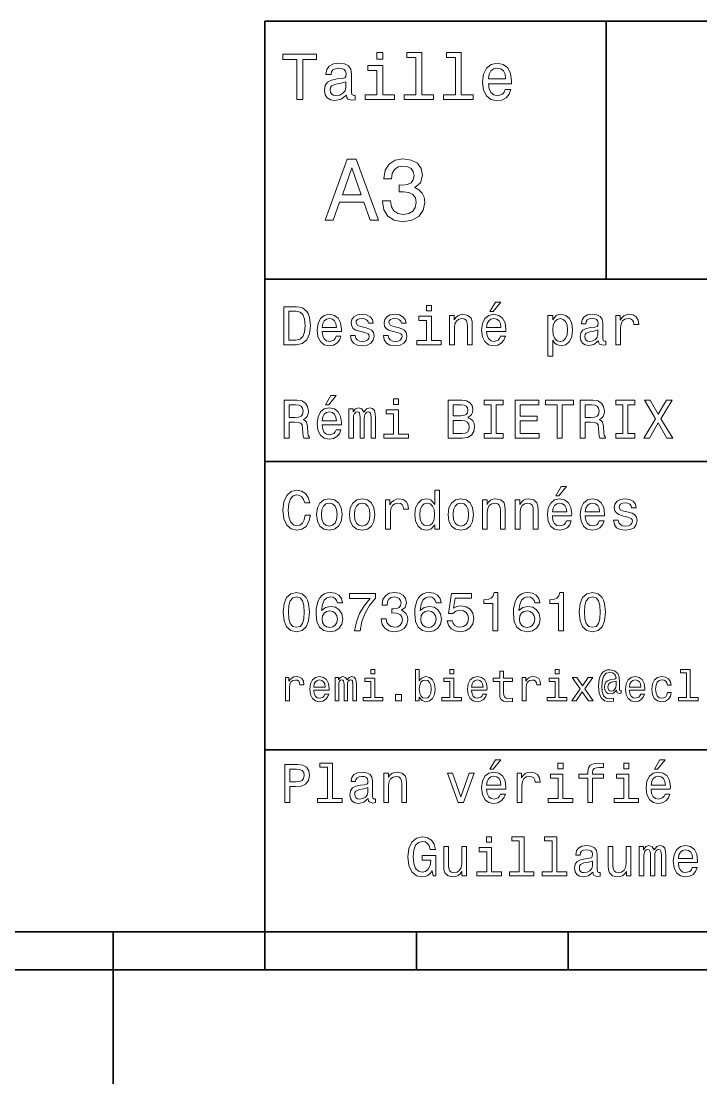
# Model space of a CAD drawing. Extents: x 0 to 420, y 0 to 297.
# Drawn here: x 203.9 to 248.7, y 0 to 70 of the extents above; entities that cross this region are included whole.
import ezdxf

# ---------------------------------------------------------------- set-up
doc = ezdxf.new("R2010")
doc.units = 0

msp = doc.modelspace()

# ---------------------------------------------------------------- linework, layer by layer
at = {"color": 7, "lineweight": 35}
for p, q in [((220, 10), (220, 70)), ((220, 70), (410, 70)), ((220, 53), (285, 53)), ((220, 41), (285, 41)), ((220, 22), (285, 22)), ((10, 10), (410, 10)), ((220, 10), (410, 10)), ((110, 7.5), (310, 7.5))]:
    msp.add_line(p, q, dxfattribs=at)
at = {"color": 7, "lineweight": 35, "ltscale": 0.425}
msp.add_line((242.5, 53), (242.5, 70), dxfattribs=at)
at = {"color": 7, "lineweight": 35, "ltscale": 0.25}
msp.add_line((210, 10), (210, 0), dxfattribs=at)
at = {"color": 7, "lineweight": 35, "ltscale": 0.0625}
for p, q in [((220, 10), (220, 7.5)), ((230, 10), (230, 7.5)), ((240, 10), (240, 7.5))]:
    msp.add_line(p, q, dxfattribs=at)
at = {"color": 7, "lineweight": 13}
for points in [[(227.786743, 67.940918), (227.38472, 67.940918), (227.38472, 67.508644), (227.786743, 67.508644)], [(229.969742, 67.621033), (229.969742, 65.157059), (229.187317, 65.157059), (229.187317, 64.837173), (231.128235, 64.837173), (231.128235, 65.157059), (230.350143, 65.157059), (230.350143, 67.940918), (229.373199, 67.940918), (229.373199, 67.621033)], [(232.572052, 67.621033), (232.572052, 65.157059), (231.789627, 65.157059), (231.789627, 64.837173), (233.730545, 64.837173), (233.730545, 65.157059), (232.952454, 65.157059), (232.952454, 67.940918), (231.97551, 67.940918), (231.97551, 67.621033)], [(222.10231, 64.837173), (222.5, 64.837173), (222.5, 67.47406), (223.407776, 67.47406), (223.407776, 67.837173), (221.190201, 67.837173), (221.190201, 67.47406), (222.10231, 67.47406)], [(225.387604, 65.139771), (225.387604, 65.126801), (225.409225, 64.979828), (225.47406, 64.876076), (225.746399, 64.793945), (225.958206, 64.828529), (225.958206, 65.122475), (225.867432, 65.109505), (225.746399, 65.165703), (225.724777, 65.338615), (225.724777, 66.540344), (225.672913, 66.84726), (225.521606, 67.0634), (225.257919, 67.193085), (224.886169, 67.240631), (224.523056, 67.188759), (224.255051, 67.041786), (224.086456, 66.812675), (224.030258, 66.510086), (224.030258, 66.484146), (224.371765, 66.484146), (224.402023, 66.665703), (224.497116, 66.795387), (224.65274, 66.873199), (224.873199, 66.903458), (225.085022, 66.881844), (225.236313, 66.817001), (225.327087, 66.704605), (225.357346, 66.548988), (225.340057, 66.367432), (225.270889, 66.276657), (225.097977, 66.233429), (224.773773, 66.198845), (224.402023, 66.121033), (224.138336, 65.982704), (223.982712, 65.766571), (223.935165, 65.446686), (223.978394, 65.161385), (224.112396, 64.949562), (224.328537, 64.815559), (224.626801, 64.768013), (225.028824, 64.858788)], [(234.750717, 65.887604), (236.272339, 65.887604), (236.276657, 66.064842), (236.207489, 66.561958), (236.017288, 66.933716), (235.714691, 67.158501), (235.312683, 67.240631), (234.919312, 67.154175), (234.616714, 66.912102), (234.422195, 66.51873), (234.353027, 66), (234.417862, 65.4683), (234.612396, 65.079247), (234.91066, 64.837173), (235.299713, 64.755043), (235.636887, 64.811234), (235.913544, 64.958214), (236.116714, 65.191643), (236.233429, 65.502876), (235.857346, 65.502876), (235.779541, 65.329971), (235.667145, 65.200287), (235.34726, 65.096542), (235.100861, 65.144089), (234.914993, 65.295387), (234.793945, 65.541786), (234.750717, 65.874634)], [(227.773773, 65.157059), (227.773773, 67.080688), (226.796829, 67.080688), (226.796829, 66.756485), (227.393372, 66.756485), (227.393372, 65.157059), (226.61528, 65.157059), (226.61528, 64.837173), (228.560516, 64.837173), (228.560516, 65.157059)], [(234.750717, 66.207489), (234.798279, 66.50576), (234.914993, 66.726219), (235.092224, 66.860229), (235.325653, 66.907776), (235.554749, 66.860229), (235.731995, 66.726219), (235.840057, 66.50576), (235.878967, 66.207489)], [(225.344376, 65.649857), (225.292511, 65.425072), (225.154175, 65.252159), (224.946686, 65.139771), (224.69165, 65.100861), (224.527374, 65.122475), (224.41066, 65.191643), (224.337173, 65.312675), (224.315567, 65.481262), (224.332855, 65.632561), (224.402023, 65.740631), (224.67868, 65.861671), (225.028824, 65.913544), (225.344376, 66.017288)], [(223.982712, 56.9049), (224.51297, 56.9049), (224.933716, 58.080692), (226.530258, 58.080692), (226.951004, 56.9049), (227.492798, 56.9049), (226.028824, 60.910664), (225.440918, 60.910664)], [(227.752167, 58.161385), (227.752167, 58.121037), (227.844376, 57.567722), (228.11528, 57.152737), (228.541794, 56.887608), (229.106628, 56.789627), (229.706055, 56.887608), (230.155624, 57.141212), (230.443802, 57.54467), (230.547546, 58.0634), (230.501434, 58.403458), (230.374634, 58.680115), (230.167145, 58.893372), (229.890488, 59.048992), (230.265137, 59.360229), (230.39769, 59.855907), (230.311234, 60.305477), (230.0634, 60.645535), (229.659943, 60.858791), (229.106628, 60.933716), (228.587891, 60.841499), (228.190201, 60.587898), (227.930832, 60.184437), (227.844376, 59.648415), (227.844376, 59.60807), (228.357346, 59.60807), (228.403458, 59.976944), (228.553314, 60.242077), (228.795395, 60.403458), (229.135452, 60.461094), (229.435165, 60.414986), (229.654175, 60.293949), (229.786743, 60.097984), (229.838623, 59.832855), (229.786743, 59.550434), (229.648422, 59.360229), (229.406342, 59.244957), (229.077805, 59.210377), (228.853027, 59.216141), (228.853027, 58.760807), (229.135452, 58.772335), (229.498566, 58.720463), (229.769455, 58.582134), (229.930832, 58.357349), (229.98848, 58.0634), (229.925079, 57.729107), (229.757919, 57.48127), (229.492798, 57.325649), (229.141205, 57.273777), (228.778091, 57.331413), (228.51297, 57.504322), (228.345825, 57.780979), (228.282425, 58.161385)], [(225.118149, 58.570606), (225.734863, 60.334293), (226.351578, 58.570606)], [(222.080688, 51.190563), (221.248566, 51.190563), (221.248566, 48.690563), (222.080688, 48.690563), (222.473343, 48.769814), (222.765137, 49.011169), (222.945251, 49.40382), (223.010086, 49.940563), (222.952454, 50.488113), (222.880402, 50.70425), (222.779541, 50.877163), (222.487747, 51.111313), (222.296829, 51.168949)], [(230.992798, 51.27702), (230.657776, 51.27702), (230.657776, 50.916786), (230.992798, 50.916786)], [(234.84726, 50.88797), (235.059799, 50.88797), (235.560516, 51.500362), (235.207489, 51.500362)], [(222.055481, 50.891571), (222.329254, 50.837536), (222.516571, 50.671829), (222.628235, 50.376442), (222.664261, 49.940563), (222.624634, 49.519093), (222.51297, 49.223705), (222.322052, 49.047192), (222.055481, 48.989555), (221.583572, 48.989555), (221.583572, 50.891571)], [(223.784576, 49.565922), (225.052597, 49.565922), (225.056198, 49.713619), (224.998566, 50.127884), (224.840057, 50.437683), (224.587891, 50.625), (224.252884, 50.693443), (223.925079, 50.621399), (223.672913, 50.41967), (223.510803, 50.091862), (223.453171, 49.659584), (223.507202, 49.216499), (223.669312, 48.892292), (223.917862, 48.690563), (224.242081, 48.62212), (224.523056, 48.668949), (224.753601, 48.791428), (224.922913, 48.98595), (225.020172, 49.245319), (224.706772, 49.245319), (224.641937, 49.101227), (224.548264, 48.993156), (224.281708, 48.9067), (224.07637, 48.946327), (223.921463, 49.072407), (223.820602, 49.27774), (223.784576, 49.555115)], [(223.784576, 49.832493), (223.824203, 50.081055), (223.921463, 50.264771), (224.069168, 50.376442), (224.263687, 50.416069), (224.454605, 50.376442), (224.60231, 50.264771), (224.692368, 50.081055), (224.724777, 49.832493)], [(226.623199, 49.818085), (226.317001, 49.890129), (226.090057, 49.972984), (226.014404, 50.142292), (226.036026, 50.261169), (226.111664, 50.347622), (226.234146, 50.401657), (226.41066, 50.423271), (226.579971, 50.401657), (226.713257, 50.336815), (226.799713, 50.239555), (226.835739, 50.109871), (227.145538, 50.109871), (227.145538, 50.117077), (227.091492, 50.351227), (226.943802, 50.534943), (226.713257, 50.650219), (226.41066, 50.693443), (226.104462, 50.650219), (225.881119, 50.531342), (225.740631, 50.354828), (225.697403, 50.131485), (225.729828, 49.915348), (225.830688, 49.76405), (225.996399, 49.655983), (226.237747, 49.580334), (226.590775, 49.493877), (226.806915, 49.40382), (226.864548, 49.331772), (226.886169, 49.223705), (226.853745, 49.09042), (226.767288, 48.989555), (226.626801, 48.924713), (226.439484, 48.903099), (226.241348, 48.924713), (226.09726, 49.000362), (226, 49.122841), (225.960373, 49.292149), (225.654175, 49.292149), (225.704605, 49.003963), (225.85231, 48.795029), (226.086456, 48.668949), (226.41066, 48.62212), (226.749283, 48.668949), (226.997833, 48.795029), (227.149139, 48.996758), (227.203171, 49.259727), (227.163544, 49.486671), (227.05188, 49.641571), (226.868149, 49.742435)], [(228.791794, 49.818085), (228.485596, 49.890129), (228.258652, 49.972984), (228.182999, 50.142292), (228.204605, 50.261169), (228.280258, 50.347622), (228.40274, 50.401657), (228.579254, 50.423271), (228.748566, 50.401657), (228.881851, 50.336815), (228.968292, 50.239555), (229.004318, 50.109871), (229.314117, 50.109871), (229.314117, 50.117077), (229.260086, 50.351227), (229.112396, 50.534943), (228.881851, 50.650219), (228.579254, 50.693443), (228.273056, 50.650219), (228.049713, 50.531342), (227.909225, 50.354828), (227.865997, 50.131485), (227.898422, 49.915348), (227.999283, 49.76405), (228.164993, 49.655983), (228.406342, 49.580334), (228.759369, 49.493877), (228.97551, 49.40382), (229.033142, 49.331772), (229.054749, 49.223705), (229.022339, 49.09042), (228.935883, 48.989555), (228.795395, 48.924713), (228.608063, 48.903099), (228.409943, 48.924713), (228.265854, 49.000362), (228.168594, 49.122841), (228.128967, 49.292149), (227.822769, 49.292149), (227.873199, 49.003963), (228.020889, 48.795029), (228.255051, 48.668949), (228.579254, 48.62212), (228.917862, 48.668949), (229.166428, 48.795029), (229.317719, 48.996758), (229.371765, 49.259727), (229.332138, 49.486671), (229.220459, 49.641571), (229.036743, 49.742435)], [(230.981995, 48.957134), (230.981995, 50.560158), (230.167862, 50.560158), (230.167862, 50.289986), (230.664978, 50.289986), (230.664978, 48.957134), (230.016571, 48.957134), (230.016571, 48.690563), (231.637604, 48.690563), (231.637604, 48.957134)], [(232.181549, 48.690563), (232.498566, 48.690563), (232.498566, 49.807278), (232.530975, 50.063042), (232.635452, 50.250362), (232.797546, 50.365635), (233.013687, 50.408863), (233.1866, 50.372841), (233.294662, 50.275578), (233.348709, 50.113472), (233.366714, 49.897335), (233.366714, 48.690563), (233.683716, 48.690563), (233.683716, 49.962177), (233.669312, 50.217941), (233.604462, 50.430477), (233.391937, 50.625), (233.060516, 50.693443), (232.876801, 50.668228), (232.721909, 50.599785), (232.588623, 50.484512), (232.484146, 50.329613), (232.484146, 50.625), (232.181549, 50.625)], [(234.627518, 49.565922), (235.895538, 49.565922), (235.899139, 49.713619), (235.841492, 50.127884), (235.682999, 50.437683), (235.430832, 50.625), (235.095825, 50.693443), (234.768005, 50.621399), (234.515854, 50.41967), (234.353745, 50.091862), (234.296112, 49.659584), (234.350143, 49.216499), (234.512253, 48.892292), (234.760803, 48.690563), (235.085022, 48.62212), (235.365997, 48.668949), (235.596542, 48.791428), (235.765854, 48.98595), (235.863113, 49.245319), (235.549713, 49.245319), (235.484863, 49.101227), (235.391205, 48.993156), (235.124634, 48.9067), (234.919312, 48.946327), (234.764404, 49.072407), (234.663544, 49.27774), (234.627518, 49.555115)], [(234.627518, 49.832493), (234.667145, 50.081055), (234.764404, 50.264771), (234.912109, 50.376442), (235.106628, 50.416069), (235.297546, 50.376442), (235.445251, 50.264771), (235.535309, 50.081055), (235.567719, 49.832493)], [(238.986313, 50.326012), (238.986313, 50.625), (238.669312, 50.625), (238.669312, 47.941284), (238.986313, 47.941284), (238.986313, 48.98595), (239.097977, 48.816643), (239.22406, 48.704971), (239.541061, 48.62212), (239.843658, 48.690563), (240.081406, 48.895893), (240.236313, 49.2201), (240.293945, 49.659584), (240.236313, 50.095463), (240.081406, 50.41967), (239.843658, 50.621399), (239.541061, 50.693443), (239.368164, 50.671829), (239.220459, 50.603386), (239.094376, 50.488113)], [(239.48703, 48.9067), (239.27449, 48.953533), (239.119598, 49.097622), (239.022339, 49.331772), (238.989914, 49.659584), (239.022339, 49.983791), (239.119598, 50.217941), (239.27449, 50.358429), (239.48703, 50.408863), (239.681549, 50.358429), (239.836456, 50.21434), (239.933716, 49.98019), (239.969742, 49.659584), (239.933716, 49.335377), (239.836456, 49.097622), (239.681549, 48.953533)], [(242.005051, 48.942726), (242.005051, 48.931919), (242.023056, 48.809441), (242.077087, 48.722984), (242.304031, 48.654541), (242.480545, 48.683357), (242.480545, 48.928314), (242.404907, 48.917507), (242.304031, 48.96434), (242.286026, 49.108429), (242.286026, 50.109871), (242.242798, 50.365635), (242.116714, 50.54575), (241.896973, 50.65382), (241.587173, 50.693443), (241.284576, 50.650219), (241.061234, 50.52774), (240.920746, 50.336815), (240.873917, 50.084656), (240.873917, 50.063042), (241.158508, 50.063042), (241.183716, 50.21434), (241.26297, 50.322407), (241.392654, 50.387249), (241.57637, 50.412464), (241.752884, 50.394455), (241.878967, 50.34042), (241.95462, 50.246758), (241.979828, 50.117077), (241.965424, 49.965778), (241.907776, 49.890129), (241.763687, 49.854107), (241.493515, 49.825291), (241.183716, 49.760448), (240.963974, 49.645176), (240.83429, 49.465057), (240.794678, 49.19849), (240.830688, 48.960735), (240.942368, 48.784222), (241.122482, 48.67255), (241.371033, 48.632927), (241.706055, 48.708576)], [(243.143372, 48.690563), (243.460373, 48.690563), (243.460373, 49.796471), (243.492798, 50.063042), (243.590057, 50.253963), (243.748566, 50.369236), (243.96109, 50.408863), (244.119598, 50.383648), (244.23848, 50.3116), (244.310516, 50.189121), (244.335739, 50.023415), (244.656342, 50.023415), (244.613113, 50.315205), (244.494232, 50.524136), (244.296112, 50.650219), (244.02594, 50.693443), (243.842224, 50.664627), (243.683716, 50.592579), (243.543228, 50.4701), (243.431564, 50.304398), (243.431564, 50.625), (243.143372, 50.625)], [(241.969025, 49.367798), (241.925797, 49.180477), (241.810516, 49.036385), (241.637604, 48.942726), (241.425079, 48.910305), (241.288177, 48.928314), (241.190918, 48.98595), (241.129684, 49.086815), (241.111679, 49.227306), (241.126083, 49.353386), (241.183716, 49.443443), (241.414261, 49.544312), (241.706055, 49.587536), (241.969025, 49.673992)], [(221.280975, 42.530979), (221.615997, 42.530979), (221.615997, 43.586456), (221.958206, 43.586456), (222.210373, 43.575649), (222.368881, 43.525215), (222.455338, 43.406338), (222.491348, 43.193802), (222.509369, 42.869595), (222.530975, 42.657059), (222.574203, 42.530979), (222.952454, 42.530979), (222.952454, 42.599422), (222.869598, 42.700287), (222.840775, 42.887608), (222.815567, 43.291065), (222.754318, 43.590057), (222.671463, 43.683716), (222.541794, 43.752159), (222.685883, 43.842216), (222.786743, 43.9683), (222.851578, 44.126801), (222.873199, 44.317722), (222.822769, 44.620316), (222.67868, 44.84726), (222.440918, 44.98415), (222.116714, 45.030979), (221.280975, 45.030979)], [(224.004318, 44.728386), (224.216858, 44.728386), (224.717575, 45.340778), (224.364548, 45.340778)], [(228.824203, 45.117435), (228.489197, 45.117435), (228.489197, 44.757202), (228.824203, 44.757202)], [(233.377518, 43.881844), (233.629684, 44.090778), (233.694519, 44.231266), (233.716141, 44.404179), (233.669312, 44.674351), (233.528824, 44.868874), (233.30188, 44.987751), (232.984863, 45.030979), (232.095093, 45.030979), (232.095093, 42.530979), (233.035309, 42.530979), (233.370316, 42.581413), (233.618881, 42.729107), (233.773773, 42.963257), (233.827805, 43.280258), (233.795395, 43.492794), (233.708939, 43.669308), (233.568451, 43.798992)], [(234.930115, 42.833572), (234.469025, 42.833572), (234.469025, 42.530979), (235.722626, 42.530979), (235.722626, 42.833572), (235.26152, 42.833572), (235.26152, 44.728386), (235.722626, 44.728386), (235.722626, 45.030979), (234.469025, 45.030979), (234.469025, 44.728386), (234.930115, 44.728386)], [(236.507919, 42.530979), (238.092941, 42.530979), (238.092941, 42.833572), (236.83934, 42.833572), (236.83934, 43.680115), (237.956055, 43.680115), (237.956055, 43.979107), (236.83934, 43.979107), (236.83934, 44.728386), (238.064117, 44.728386), (238.064117, 45.030979), (236.507919, 45.030979)], [(239.267288, 42.530979), (239.598709, 42.530979), (239.598709, 44.728386), (240.355194, 44.728386), (240.355194, 45.030979), (238.507202, 45.030979), (238.507202, 44.728386), (239.267288, 44.728386)], [(240.798279, 42.530979), (241.133286, 42.530979), (241.133286, 43.586456), (241.47551, 43.586456), (241.727661, 43.575649), (241.886169, 43.525215), (241.972626, 43.406338), (242.008652, 43.193802), (242.026657, 42.869595), (242.048279, 42.657059), (242.091492, 42.530979), (242.469742, 42.530979), (242.469742, 42.599422), (242.386887, 42.700287), (242.358063, 42.887608), (242.332855, 43.291065), (242.271606, 43.590057), (242.188766, 43.683716), (242.059082, 43.752159), (242.203171, 43.842216), (242.304031, 43.9683), (242.368881, 44.126801), (242.390488, 44.317722), (242.340057, 44.620316), (242.195969, 44.84726), (241.958221, 44.98415), (241.634003, 45.030979), (240.798279, 45.030979)], [(243.604462, 42.833572), (243.143372, 42.833572), (243.143372, 42.530979), (244.396973, 42.530979), (244.396973, 42.833572), (243.935883, 42.833572), (243.935883, 44.728386), (244.396973, 44.728386), (244.396973, 45.030979), (243.143372, 45.030979), (243.143372, 44.728386), (243.604462, 44.728386)], [(244.984146, 42.530979), (245.362396, 42.530979), (245.935165, 43.543228), (246.518738, 42.530979), (246.900574, 42.530979), (246.118881, 43.817001), (246.860962, 45.03458), (246.497116, 45.03458), (245.945969, 44.108788), (245.405624, 45.03458), (245.027374, 45.03458), (245.765854, 43.8134)], [(222.023056, 44.724785), (222.242798, 44.703171), (222.39769, 44.634727), (222.494949, 44.508644), (222.527374, 44.310516), (222.491348, 44.101585), (222.394089, 43.975502), (222.228394, 43.910664), (222.001434, 43.892651), (221.615997, 43.892651), (221.615997, 44.724785)], [(223.784576, 43.406338), (225.052597, 43.406338), (225.056198, 43.554035), (224.998566, 43.9683), (224.840057, 44.278099), (224.587891, 44.465416), (224.252884, 44.533859), (223.925079, 44.461815), (223.672913, 44.260086), (223.510803, 43.932278), (223.453171, 43.5), (223.507202, 43.056915), (223.669312, 42.732708), (223.917862, 42.530979), (224.242081, 42.462536), (224.523056, 42.509365), (224.753601, 42.631844), (224.922913, 42.826366), (225.020172, 43.085735), (224.706772, 43.085735), (224.641937, 42.941643), (224.548264, 42.833572), (224.281708, 42.747116), (224.07637, 42.786743), (223.921463, 42.912823), (223.820602, 43.118156), (223.784576, 43.395531)], [(223.784576, 43.672909), (223.824203, 43.921471), (223.921463, 44.105186), (224.069168, 44.216858), (224.263687, 44.256485), (224.454605, 44.216858), (224.60231, 44.105186), (224.692368, 43.921471), (224.724777, 43.672909)], [(225.549713, 42.530979), (225.841492, 42.530979), (225.841492, 43.824207), (225.859512, 44.01873), (225.913544, 44.159222), (225.996399, 44.242073), (226.104462, 44.274494), (226.190918, 44.245678), (226.248566, 44.17363), (226.277374, 44.051151), (226.288177, 43.88905), (226.288177, 42.530979), (226.561966, 42.530979), (226.561966, 43.824207), (226.579971, 44.015129), (226.634003, 44.155621), (226.720459, 44.242073), (226.828537, 44.274494), (226.914978, 44.245678), (226.972626, 44.17363), (227.008652, 43.88905), (227.008652, 42.530979), (227.30043, 42.530979), (227.30043, 43.867435), (227.282425, 44.144814), (227.224777, 44.357349), (227.109512, 44.48703), (226.922195, 44.533859), (226.702454, 44.461815), (226.533142, 44.25288), (226.399857, 44.458214), (226.176514, 44.533859), (225.971176, 44.461815), (225.830688, 44.260086), (225.830688, 44.465416), (225.549713, 44.465416)], [(228.8134, 42.79755), (228.8134, 44.400574), (227.999283, 44.400574), (227.999283, 44.130402), (228.496399, 44.130402), (228.496399, 42.79755), (227.847977, 42.79755), (227.847977, 42.530979), (229.469025, 42.530979), (229.469025, 42.79755)], [(232.916428, 43.993515), (232.426514, 43.993515), (232.426514, 44.731987), (232.945251, 44.731987), (233.139771, 44.710373), (233.276657, 44.645531), (233.359512, 44.533859), (233.388336, 44.368156), (233.355911, 44.20245), (233.269455, 44.087173), (233.121765, 44.015129)], [(241.540344, 44.724785), (241.760086, 44.703171), (241.914978, 44.634727), (242.012253, 44.508644), (242.044678, 44.310516), (242.008652, 44.101585), (241.911377, 43.975502), (241.745682, 43.910664), (241.518738, 43.892651), (241.133286, 43.892651), (241.133286, 44.724785)], [(232.995682, 42.829971), (232.426514, 42.829971), (232.426514, 43.690922), (232.963257, 43.690922), (233.190201, 43.665707), (233.35231, 43.590057), (233.44957, 43.460373), (233.481995, 43.273052), (233.44957, 43.074928), (233.359512, 42.938038), (233.208206, 42.855186)], [(239.184433, 38.728386), (239.396973, 38.728386), (239.89769, 39.340778), (239.544662, 39.340778)], [(222.667862, 37.460373), (222.595825, 37.15778), (222.476944, 36.941643), (222.311234, 36.808357), (222.116714, 36.765129), (221.882568, 36.829971), (221.698853, 37.024494), (221.57637, 37.341499), (221.536743, 37.780979), (221.57637, 38.216858), (221.695251, 38.537464), (221.878967, 38.731987), (222.116714, 38.80043), (222.289627, 38.764408), (222.437317, 38.663544), (222.552597, 38.501442), (222.631851, 38.278099), (222.97406, 38.278099), (222.865997, 38.620316), (222.67868, 38.879681), (222.422913, 39.041786), (222.116714, 39.099422), (221.734863, 39.009365), (221.443085, 38.757202), (221.255768, 38.342937), (221.190918, 37.780979), (221.255768, 37.219021), (221.443085, 36.804756), (221.734863, 36.548992), (222.116714, 36.462536), (222.451736, 36.530979), (222.721909, 36.721901), (222.912827, 37.035301), (223.013687, 37.460373)], [(223.413544, 37.496399), (223.471176, 37.056915), (223.636887, 36.732708), (223.899857, 36.530979), (224.252884, 36.462536), (224.60231, 36.530979), (224.86528, 36.729107), (225.030975, 37.053314), (225.092224, 37.496399), (225.030975, 37.935879), (224.86528, 38.263687), (224.60231, 38.461815), (224.252884, 38.533859), (223.899857, 38.461815), (223.636887, 38.260086), (223.471176, 37.935879)], [(225.582138, 37.496399), (225.639771, 37.056915), (225.805481, 36.732708), (226.068451, 36.530979), (226.421463, 36.462536), (226.770889, 36.530979), (227.033859, 36.729107), (227.19957, 37.053314), (227.260803, 37.496399), (227.19957, 37.935879), (227.033859, 38.263687), (226.770889, 38.461815), (226.421463, 38.533859), (226.068451, 38.461815), (225.805481, 38.260086), (225.639771, 37.935879)], [(227.963257, 36.530979), (228.280258, 36.530979), (228.280258, 37.636887), (228.312683, 37.903458), (228.409943, 38.094379), (228.568451, 38.209652), (228.780975, 38.249279), (228.939484, 38.224064), (229.05835, 38.152016), (229.130402, 38.029537), (229.155624, 37.863831), (229.476227, 37.863831), (229.432999, 38.155621), (229.314117, 38.364552), (229.115997, 38.490635), (228.845825, 38.533859), (228.662109, 38.505043), (228.503601, 38.432995), (228.363113, 38.310516), (228.251434, 38.144814), (228.251434, 38.465416), (227.963257, 38.465416)], [(231.201721, 36.829971), (231.201721, 36.530979), (231.518738, 36.530979), (231.518738, 39.117435), (231.205338, 39.117435), (231.205338, 38.170029), (230.963974, 38.443802), (230.816284, 38.508644), (230.646973, 38.533859), (230.340775, 38.461815), (230.103027, 38.260086), (229.94812, 37.935879), (229.894089, 37.5), (229.94812, 37.064121), (230.103027, 36.736309), (230.340775, 36.530979), (230.646973, 36.462536), (230.816284, 36.487751), (230.967575, 36.552593)], [(232.087891, 37.496399), (232.145538, 37.056915), (232.311234, 36.732708), (232.574203, 36.530979), (232.927231, 36.462536), (233.276657, 36.530979), (233.539627, 36.729107), (233.705338, 37.053314), (233.766571, 37.496399), (233.705338, 37.935879), (233.539627, 38.263687), (233.276657, 38.461815), (232.927231, 38.533859), (232.574203, 38.461815), (232.311234, 38.260086), (232.145538, 37.935879)], [(234.350143, 36.530979), (234.667145, 36.530979), (234.667145, 37.647694), (234.69957, 37.903458), (234.804031, 38.090778), (234.966141, 38.206051), (235.182281, 38.249279), (235.355194, 38.213257), (235.463257, 38.115993), (235.517288, 37.953888), (235.535309, 37.737751), (235.535309, 36.530979), (235.85231, 36.530979), (235.85231, 37.802593), (235.837891, 38.058357), (235.773056, 38.270893), (235.560516, 38.465416), (235.229111, 38.533859), (235.045395, 38.508644), (234.890488, 38.440201), (234.757202, 38.324928), (234.65274, 38.170029), (234.65274, 38.465416), (234.350143, 38.465416)], [(236.518738, 36.530979), (236.835739, 36.530979), (236.835739, 37.647694), (236.868149, 37.903458), (236.972626, 38.090778), (237.13472, 38.206051), (237.350861, 38.249279), (237.523773, 38.213257), (237.631836, 38.115993), (237.685883, 37.953888), (237.703888, 37.737751), (237.703888, 36.530979), (238.020889, 36.530979), (238.020889, 37.802593), (238.006485, 38.058357), (237.94165, 38.270893), (237.729111, 38.465416), (237.39769, 38.533859), (237.213974, 38.508644), (237.059082, 38.440201), (236.925797, 38.324928), (236.82132, 38.170029), (236.82132, 38.465416), (236.518738, 38.465416)], [(238.964691, 37.406338), (240.232712, 37.406338), (240.236313, 37.554035), (240.17868, 37.9683), (240.020172, 38.278099), (239.768005, 38.465416), (239.432999, 38.533859), (239.105194, 38.461815), (238.853027, 38.260086), (238.690918, 37.932278), (238.633286, 37.5), (238.687317, 37.056915), (238.849426, 36.732708), (239.097977, 36.530979), (239.422195, 36.462536), (239.703171, 36.509365), (239.933716, 36.631844), (240.103027, 36.826366), (240.200287, 37.085735), (239.886887, 37.085735), (239.822052, 36.941643), (239.728394, 36.833572), (239.461823, 36.747116), (239.256485, 36.786743), (239.101593, 36.912823), (239.000717, 37.118156), (238.964691, 37.395531)], [(241.133286, 37.406338), (242.401306, 37.406338), (242.404907, 37.554035), (242.34726, 37.9683), (242.188766, 38.278099), (241.9366, 38.465416), (241.601593, 38.533859), (241.273773, 38.461815), (241.021606, 38.260086), (240.859512, 37.932278), (240.80188, 37.5), (240.855911, 37.056915), (241.018005, 36.732708), (241.266571, 36.530979), (241.590775, 36.462536), (241.871765, 36.509365), (242.10231, 36.631844), (242.271606, 36.826366), (242.368881, 37.085735), (242.055481, 37.085735), (241.990631, 36.941643), (241.896973, 36.833572), (241.630402, 36.747116), (241.425079, 36.786743), (241.270172, 36.912823), (241.169312, 37.118156), (241.133286, 37.395531)], [(243.971909, 37.658501), (243.66571, 37.730545), (243.438766, 37.8134), (243.363113, 37.982708), (243.384735, 38.101585), (243.460373, 38.188038), (243.582855, 38.242073), (243.759369, 38.263687), (243.92868, 38.242073), (244.061966, 38.177231), (244.148422, 38.079971), (244.184448, 37.950287), (244.494232, 37.950287), (244.494232, 37.957493), (244.440201, 38.191643), (244.292511, 38.375359), (244.061966, 38.490635), (243.759369, 38.533859), (243.453171, 38.490635), (243.229828, 38.371758), (243.08934, 38.195244), (243.046112, 37.971901), (243.078537, 37.755764), (243.179398, 37.604465), (243.345108, 37.496399), (243.586456, 37.42075), (243.939484, 37.334293), (244.155624, 37.244236), (244.213257, 37.172188), (244.234879, 37.064121), (244.202454, 36.930836), (244.115997, 36.829971), (243.97551, 36.765129), (243.788193, 36.743515), (243.590057, 36.765129), (243.445969, 36.840778), (243.348709, 36.963257), (243.309082, 37.132565), (243.002884, 37.132565), (243.053314, 36.844379), (243.201004, 36.635445), (243.435165, 36.509365), (243.759369, 36.462536), (244.097992, 36.509365), (244.346542, 36.635445), (244.497833, 36.837173), (244.55188, 37.100143), (244.512253, 37.327087), (244.400574, 37.481987), (244.216858, 37.582851)], [(223.737747, 37.5), (223.770172, 37.824207), (223.871033, 38.058357), (224.033142, 38.20245), (224.252884, 38.25288), (224.469025, 38.20245), (224.631119, 38.061958), (224.731995, 37.824207), (224.768005, 37.5), (224.731995, 37.172188), (224.631119, 36.934437), (224.469025, 36.790344), (224.252884, 36.743515), (224.033142, 36.790344), (223.871033, 36.934437), (223.770172, 37.172188)], [(225.906342, 37.5), (225.938766, 37.824207), (226.039627, 38.058357), (226.201736, 38.20245), (226.421463, 38.25288), (226.637604, 38.20245), (226.799713, 38.061958), (226.900574, 37.824207), (226.9366, 37.5), (226.900574, 37.172188), (226.799713, 36.934437), (226.637604, 36.790344), (226.421463, 36.743515), (226.201736, 36.790344), (226.039627, 36.934437), (225.938766, 37.172188)], [(230.701004, 38.249279), (230.909943, 38.198845), (231.068451, 38.058357), (231.162109, 37.824207), (231.19812, 37.5), (231.162109, 37.172188), (231.068451, 36.938038), (230.909943, 36.793949), (230.701004, 36.747116), (230.502884, 36.793949), (230.351593, 36.938038), (230.250717, 37.175793), (230.218292, 37.5), (230.250717, 37.820606), (230.351593, 38.054756), (230.502884, 38.198845)], [(232.412109, 37.5), (232.444519, 37.824207), (232.545395, 38.058357), (232.707489, 38.20245), (232.927231, 38.25288), (233.143372, 38.20245), (233.305481, 38.061958), (233.406342, 37.824207), (233.442368, 37.5), (233.406342, 37.172188), (233.305481, 36.934437), (233.143372, 36.790344), (232.927231, 36.743515), (232.707489, 36.790344), (232.545395, 36.934437), (232.444519, 37.172188)], [(238.964691, 37.672909), (239.004318, 37.921471), (239.101593, 38.105186), (239.249283, 38.216858), (239.443802, 38.256485), (239.63472, 38.216858), (239.782425, 38.105186), (239.872482, 37.921471), (239.904907, 37.672909)], [(241.133286, 37.672909), (241.172913, 37.921471), (241.270172, 38.105186), (241.417862, 38.216858), (241.612396, 38.256485), (241.803314, 38.216858), (241.951004, 38.105186), (242.041061, 37.921471), (242.073486, 37.672909)], [(221.216141, 31.071325), (221.270172, 30.505762), (221.439484, 30.102304), (221.709656, 29.857347), (222.08429, 29.778097), (222.455338, 29.857347), (222.72551, 30.102304), (222.891205, 30.505762), (222.948853, 31.071325), (222.891205, 31.633286), (222.822769, 31.856628), (222.72551, 32.040344), (222.455338, 32.285301), (222.08429, 32.368156), (221.709656, 32.285301), (221.439484, 32.036743), (221.270172, 31.633286)], [(225.117432, 31.676512), (225.048996, 31.9683), (224.890488, 32.184437), (224.645538, 32.321323), (224.328537, 32.368156), (224.115997, 32.342937), (223.932281, 32.274494), (223.770172, 32.162823), (223.633286, 32.004322), (223.525223, 31.806194), (223.445969, 31.56484), (223.395538, 31.280258), (223.381119, 30.959654), (223.438766, 30.448126), (223.61528, 30.077089), (223.899857, 29.853746), (224.28891, 29.778097), (224.638336, 29.842939), (224.904892, 30.012247), (225.077805, 30.278818), (225.139053, 30.617435), (225.077805, 30.959654), (224.912109, 31.222622), (224.656342, 31.388329), (224.33934, 31.445965), (223.997116, 31.373919), (223.741348, 31.168587), (223.795395, 31.56484), (223.91066, 31.849422), (224.087173, 32.01873), (224.332138, 32.076366), (224.512253, 32.04755), (224.649139, 31.971901), (224.739197, 31.845821), (224.786026, 31.676512)], [(225.920746, 29.850143), (226.284576, 29.850143), (226.403458, 30.444523), (226.612396, 30.999279), (226.907776, 31.514408), (227.293228, 31.997118), (227.293228, 32.296108), (225.578537, 32.296108), (225.578537, 31.9683), (226.947403, 31.9683), (226.551147, 31.481987), (226.252167, 30.974062), (226.043228, 30.433718)], [(227.682281, 30.635447), (227.682281, 30.610229), (227.739914, 30.264408), (227.909225, 30.005043), (228.175797, 29.839336), (228.528824, 29.778097), (228.903458, 29.839336), (229.184433, 29.997837), (229.364548, 30.25), (229.429398, 30.574207), (229.400574, 30.786743), (229.32132, 30.959654), (229.19165, 31.092939), (229.018738, 31.190201), (229.252884, 31.384726), (229.335739, 31.694523), (229.281708, 31.975504), (229.126801, 32.188038), (228.874634, 32.321323), (228.528824, 32.368156), (228.204605, 32.310516), (227.956055, 32.152016), (227.793945, 31.899855), (227.739914, 31.56484), (227.739914, 31.539625), (228.060516, 31.539625), (228.08934, 31.770172), (228.182999, 31.935879), (228.33429, 32.036743), (228.546829, 32.072765), (228.734146, 32.043949), (228.871033, 31.9683), (228.953888, 31.845821), (228.986313, 31.680115), (228.953888, 31.503601), (228.867432, 31.384726), (228.716141, 31.312679), (228.510803, 31.291065), (228.370316, 31.294668), (228.370316, 31.010086), (228.546829, 31.01729), (228.773773, 30.984869), (228.943085, 30.898415), (229.043945, 30.757925), (229.079971, 30.574207), (229.040344, 30.365273), (228.935883, 30.210375), (228.770172, 30.113111), (228.55043, 30.08069), (228.323486, 30.116714), (228.157776, 30.224783), (228.053314, 30.397694), (228.013687, 30.635447)], [(231.623199, 31.676512), (231.554749, 31.9683), (231.396255, 32.184437), (231.151291, 32.321323), (230.83429, 32.368156), (230.621765, 32.342937), (230.438034, 32.274494), (230.27594, 32.162823), (230.139053, 32.004322), (230.030975, 31.806194), (229.951721, 31.56484), (229.901291, 31.280258), (229.886887, 30.959654), (229.944519, 30.448126), (230.121033, 30.077089), (230.405624, 29.853746), (230.794662, 29.778097), (231.144089, 29.842939), (231.41066, 30.012247), (231.583572, 30.278818), (231.644806, 30.617435), (231.583572, 30.959654), (231.417862, 31.222622), (231.162109, 31.388329), (230.845108, 31.445965), (230.502884, 31.373919), (230.247116, 31.168587), (230.301147, 31.56484), (230.416428, 31.849422), (230.592941, 32.01873), (230.837891, 32.076366), (231.018005, 32.04755), (231.154907, 31.971901), (231.244965, 31.845821), (231.291794, 31.676512)], [(232.033859, 30.502161), (232.113113, 30.206772), (232.289627, 29.976225), (232.548996, 29.832132), (232.880402, 29.778097), (233.244232, 29.842939), (233.528824, 30.019451), (233.708939, 30.300432), (233.777374, 30.660662), (233.716141, 30.995676), (233.543228, 31.258644), (233.273056, 31.427954), (232.92363, 31.489193), (232.653458, 31.445965), (232.444519, 31.327089), (232.545395, 32.000721), (233.640488, 32.000721), (233.640488, 32.296108), (232.304031, 32.296108), (232.105911, 30.970461), (232.394089, 30.970461), (232.603027, 31.139769), (232.869598, 31.201008), (233.100143, 31.161383), (233.276657, 31.046108), (233.388336, 30.869596), (233.427948, 30.642651), (233.388336, 30.415705), (233.273056, 30.239193), (233.096542, 30.127522), (232.869598, 30.087896), (232.67868, 30.113111), (232.530975, 30.195965), (232.422913, 30.325647), (232.368881, 30.502161)], [(235.030975, 29.850143), (235.358795, 29.850143), (235.358795, 32.368156), (235.113831, 32.368156), (235.048996, 32.148415), (234.919312, 32.000721), (234.721176, 31.914265), (234.447403, 31.885447), (234.447403, 31.629683), (235.030975, 31.629683)], [(238.128967, 31.676512), (238.060516, 31.9683), (237.902023, 32.184437), (237.657059, 32.321323), (237.340057, 32.368156), (237.127518, 32.342937), (236.943802, 32.274494), (236.781708, 32.162823), (236.644806, 32.004322), (236.536743, 31.806194), (236.457489, 31.56484), (236.407059, 31.280258), (236.392654, 30.959654), (236.450287, 30.448126), (236.626801, 30.077089), (236.911377, 29.853746), (237.30043, 29.778097), (237.649857, 29.842939), (237.916428, 30.012247), (238.08934, 30.278818), (238.150574, 30.617435), (238.08934, 30.959654), (237.92363, 31.222622), (237.667862, 31.388329), (237.350861, 31.445965), (237.008636, 31.373919), (236.752884, 31.168587), (236.806915, 31.56484), (236.922195, 31.849422), (237.098709, 32.01873), (237.343658, 32.076366), (237.523773, 32.04755), (237.66066, 31.971901), (237.750717, 31.845821), (237.797546, 31.676512)], [(239.368164, 29.850143), (239.695969, 29.850143), (239.695969, 32.368156), (239.451004, 32.368156), (239.386169, 32.148415), (239.256485, 32.000721), (239.05835, 31.914265), (238.784576, 31.885447), (238.784576, 31.629683), (239.368164, 31.629683)], [(240.733429, 31.071325), (240.78746, 30.505762), (240.956772, 30.102304), (241.226944, 29.857347), (241.601593, 29.778097), (241.972626, 29.857347), (242.242798, 30.102304), (242.408508, 30.505762), (242.466141, 31.071325), (242.408508, 31.633286), (242.340057, 31.856628), (242.242798, 32.040344), (241.972626, 32.285301), (241.601593, 32.368156), (241.226944, 32.285301), (240.956772, 32.036743), (240.78746, 31.633286)], [(221.561966, 31.071325), (221.590775, 31.507204), (221.680832, 31.820604), (221.842941, 32.004322), (222.08429, 32.069164), (222.322052, 32.004322), (222.484146, 31.820604), (222.574203, 31.507204), (222.603027, 31.071325), (222.574203, 30.631844), (222.484146, 30.318443), (222.322052, 30.134726), (222.08429, 30.073486), (221.842941, 30.134726), (221.680832, 30.318443), (221.590775, 30.631844)], [(241.079254, 31.071325), (241.108063, 31.507204), (241.19812, 31.820604), (241.360229, 32.004322), (241.601593, 32.069164), (241.83934, 32.004322), (242.001434, 31.820604), (242.091492, 31.507204), (242.120316, 31.071325), (242.091492, 30.631844), (242.001434, 30.318443), (241.83934, 30.134726), (241.601593, 30.073486), (241.360229, 30.134726), (241.19812, 30.318443), (241.108063, 30.631844)], [(224.789627, 30.613832), (224.75, 30.386887), (224.649139, 30.213976), (224.48703, 30.098703), (224.285309, 30.062679), (224.072769, 30.098703), (223.91066, 30.210375), (223.806198, 30.383286), (223.773773, 30.610229), (223.809799, 30.833572), (223.91066, 31.002882), (224.07637, 31.11095), (224.299713, 31.150576), (224.494232, 31.11095), (224.649139, 31.006483), (224.75, 30.837175)], [(231.295395, 30.613832), (231.255768, 30.386887), (231.154907, 30.213976), (230.992798, 30.098703), (230.791061, 30.062679), (230.578537, 30.098703), (230.416428, 30.210375), (230.311966, 30.383286), (230.279541, 30.610229), (230.315567, 30.833572), (230.416428, 31.002882), (230.582138, 31.11095), (230.805481, 31.150576), (231, 31.11095), (231.154907, 31.006483), (231.255768, 30.837175)], [(237.801147, 30.613832), (237.76152, 30.386887), (237.66066, 30.213976), (237.498566, 30.098703), (237.296829, 30.062679), (237.08429, 30.098703), (236.922195, 30.210375), (236.817719, 30.383286), (236.785309, 30.610229), (236.82132, 30.833572), (236.922195, 31.002882), (237.087891, 31.11095), (237.311234, 31.150576), (237.505768, 31.11095), (237.66066, 31.006483), (237.76152, 30.837175)], [(221.365997, 25.224785), (221.619598, 25.224785), (221.619598, 26.10951), (221.645538, 26.322767), (221.723343, 26.475506), (221.850143, 26.567724), (222.020172, 26.599424), (222.146973, 26.579252), (222.242081, 26.521614), (222.299713, 26.423632), (222.319885, 26.291067), (222.57637, 26.291067), (222.541794, 26.524496), (222.446686, 26.691643), (222.288177, 26.792507), (222.072052, 26.827091), (221.925079, 26.804035), (221.798264, 26.746399), (221.685883, 26.648417), (221.596542, 26.515852), (221.596542, 26.772335), (221.365997, 26.772335)], [(223.227661, 25.925074), (224.242081, 25.925074), (224.244949, 26.043228), (224.198853, 26.374641), (224.072052, 26.622478), (223.870316, 26.772335), (223.60231, 26.827091), (223.340057, 26.769453), (223.138336, 26.60807), (223.008652, 26.345821), (222.96254, 26), (223.005768, 25.645535), (223.135452, 25.386168), (223.33429, 25.224785), (223.593658, 25.170031), (223.818451, 25.207495), (224.002884, 25.305477), (224.138336, 25.461096), (224.216141, 25.668589), (223.965424, 25.668589), (223.913544, 25.553314), (223.838623, 25.46686), (223.625366, 25.397696), (223.46109, 25.429396), (223.337173, 25.53026), (223.256485, 25.694525), (223.227661, 25.916428)], [(223.227661, 26.138329), (223.259369, 26.337177), (223.337173, 26.48415), (223.455338, 26.573488), (223.610947, 26.605188), (223.763687, 26.573488), (223.881851, 26.48415), (223.953888, 26.337177), (223.979828, 26.138329)], [(224.639771, 25.224785), (224.873199, 25.224785), (224.873199, 26.259367), (224.887604, 26.414986), (224.930832, 26.527378), (224.997116, 26.59366), (225.083572, 26.619598), (225.15274, 26.596542), (225.198853, 26.538906), (225.221909, 26.440924), (225.230545, 26.311241), (225.230545, 25.224785), (225.44957, 25.224785), (225.44957, 26.259367), (225.463974, 26.412106), (225.507202, 26.524496), (225.57637, 26.59366), (225.662827, 26.619598), (225.731995, 26.596542), (225.778091, 26.538906), (225.806915, 26.311241), (225.806915, 25.224785), (226.040344, 25.224785), (226.040344, 26.293949), (226.02594, 26.515852), (225.979828, 26.685881), (225.887604, 26.789627), (225.737747, 26.827091), (225.561966, 26.769453), (225.426514, 26.602306), (225.319885, 26.766571), (225.141205, 26.827091), (224.976944, 26.769453), (224.864548, 26.60807), (224.864548, 26.772335), (224.639771, 26.772335)], [(227.250717, 25.438042), (227.250717, 26.720463), (226.599426, 26.720463), (226.599426, 26.504324), (226.997116, 26.504324), (226.997116, 25.438042), (226.478394, 25.438042), (226.478394, 25.224785), (227.775223, 25.224785), (227.775223, 25.438042)], [(227.259369, 27.293949), (226.991348, 27.293949), (226.991348, 27.005764), (227.259369, 27.005764)], [(230.184433, 25.463978), (230.371765, 25.242075), (230.628235, 25.170031), (230.870316, 25.224785), (231.0634, 25.38905), (231.184433, 25.651299), (231.230545, 26), (231.184433, 26.348703), (231.060516, 26.60807), (230.870316, 26.769453), (230.628235, 26.827091), (230.374634, 26.752163), (230.270889, 26.659943), (230.184433, 26.536024), (230.184433, 27.293949), (229.930832, 27.293949), (229.930832, 25.224785), (230.184433, 25.224785)], [(232.455338, 25.438042), (232.455338, 26.720463), (231.804031, 26.720463), (231.804031, 26.504324), (232.201721, 26.504324), (232.201721, 25.438042), (231.682999, 25.438042), (231.682999, 25.224785), (232.979828, 25.224785), (232.979828, 25.438042)], [(232.463974, 27.293949), (232.195969, 27.293949), (232.195969, 27.005764), (232.463974, 27.005764)], [(233.636887, 25.925074), (234.651291, 25.925074), (234.654175, 26.043228), (234.608063, 26.374641), (234.481262, 26.622478), (234.279541, 26.772335), (234.01152, 26.827091), (233.749283, 26.769453), (233.547546, 26.60807), (233.417862, 26.345821), (233.371765, 26), (233.414978, 25.645535), (233.544662, 25.386168), (233.743515, 25.224785), (234.002884, 25.170031), (234.227661, 25.207495), (234.412109, 25.305477), (234.547546, 25.461096), (234.625366, 25.668589), (234.374634, 25.668589), (234.322769, 25.553314), (234.247833, 25.46686), (234.034576, 25.397696), (233.870316, 25.429396), (233.746399, 25.53026), (233.66571, 25.694525), (233.636887, 25.916428)], [(233.636887, 26.138329), (233.668594, 26.337177), (233.746399, 26.48415), (233.864548, 26.573488), (234.020172, 26.605188), (234.172913, 26.573488), (234.291061, 26.48415), (234.363113, 26.337177), (234.389053, 26.138329)], [(235.489914, 26.504324), (235.489914, 25.729107), (235.507202, 25.478388), (235.587891, 25.305477), (235.749283, 25.204613), (236.023056, 25.170031), (236.322769, 25.184439), (236.322769, 25.40346), (236.103745, 25.386168), (235.904892, 25.409224), (235.798264, 25.48127), (235.752167, 25.602306), (235.743515, 25.772335), (235.743515, 26.504324), (236.322769, 26.504324), (236.322769, 26.720463), (235.743515, 26.720463), (235.743515, 27.172913), (235.489914, 27.172913), (235.489914, 26.720463), (235.05188, 26.720463), (235.05188, 26.504324)], [(236.979828, 25.224785), (237.233429, 25.224785), (237.233429, 26.10951), (237.259369, 26.322767), (237.337173, 26.475506), (237.463974, 26.567724), (237.634003, 26.599424), (237.760803, 26.579252), (237.855911, 26.521614), (237.913544, 26.423632), (237.933716, 26.291067), (238.190201, 26.291067), (238.155624, 26.524496), (238.060516, 26.691643), (237.902008, 26.792507), (237.685883, 26.827091), (237.53891, 26.804035), (237.412109, 26.746399), (237.299713, 26.648417), (237.210373, 26.515852), (237.210373, 26.772335), (236.979828, 26.772335)], [(239.394806, 25.438042), (239.394806, 26.720463), (238.743515, 26.720463), (238.743515, 26.504324), (239.141205, 26.504324), (239.141205, 25.438042), (238.622482, 25.438042), (238.622482, 25.224785), (239.919312, 25.224785), (239.919312, 25.438042)], [(239.403458, 27.293949), (239.135437, 27.293949), (239.135437, 27.005764), (239.403458, 27.005764)], [(240.53891, 25.224785), (240.9366, 25.827091), (241.345825, 25.224785), (241.651291, 25.224785), (241.097977, 26.023056), (241.619598, 26.772335), (241.325653, 26.772335), (240.94812, 26.210375), (240.570602, 26.772335), (240.270889, 26.772335), (240.783859, 26.020174), (240.242065, 25.224785)], [(243.504318, 25.734871), (243.504318, 25.902018), (243.458206, 25.893373), (243.403458, 25.913546), (243.386169, 25.974064), (243.386169, 26.446688), (243.363113, 26.780981), (243.270889, 27.02882), (243.054749, 27.213257), (242.752167, 27.279539), (242.57637, 27.262249), (242.426514, 27.210375), (242.296829, 27.12392), (242.193085, 27.002882), (242.112396, 26.850145), (242.054749, 26.662825), (242.020172, 26.438042), (242.008636, 26.184439), (242.048996, 25.737753), (242.17868, 25.42075), (242.394806, 25.230549), (242.703171, 25.170031), (242.985596, 25.216139), (242.985596, 25.406342), (242.737747, 25.360231), (242.498566, 25.409224), (242.340057, 25.567724), (242.253601, 25.835735), (242.227661, 26.224785), (242.256485, 26.605188), (242.354462, 26.876081), (242.51297, 27.040346), (242.743515, 27.095102), (242.919312, 27.063402), (243.048996, 26.988474), (243.129684, 26.876081), (243.158508, 26.746399), (243.126801, 26.682999), (243.040344, 26.654179), (242.757919, 26.610952), (242.60231, 26.547552), (242.489914, 26.449568), (242.42363, 26.314121), (242.403458, 26.135448), (242.429398, 25.942364), (242.501434, 25.798271), (242.619598, 25.708935), (242.775208, 25.680117), (243.002884, 25.740635), (243.195969, 25.930836), (243.195969, 25.913546), (243.242081, 25.760807), (243.400574, 25.714699)], [(244.046112, 25.925074), (245.060516, 25.925074), (245.0634, 26.043228), (245.017288, 26.374641), (244.890488, 26.622478), (244.688766, 26.772335), (244.420746, 26.827091), (244.158508, 26.769453), (243.956772, 26.60807), (243.827087, 26.345821), (243.780975, 26), (243.824203, 25.645535), (243.953888, 25.386168), (244.15274, 25.224785), (244.412109, 25.170031), (244.636887, 25.207495), (244.82132, 25.305477), (244.956772, 25.461096), (245.034576, 25.668589), (244.783859, 25.668589), (244.731995, 25.553314), (244.657059, 25.46686), (244.443802, 25.397696), (244.279541, 25.429396), (244.155624, 25.53026), (244.074921, 25.694525), (244.046112, 25.916428)], [(244.046112, 26.138329), (244.077805, 26.337177), (244.155624, 26.48415), (244.273773, 26.573488), (244.429398, 26.605188), (244.582138, 26.573488), (244.700287, 26.48415), (244.772339, 26.337177), (244.798279, 26.138329)], [(246.544678, 26.259367), (246.795395, 26.259367), (246.743515, 26.489914), (246.619598, 26.671471), (246.426514, 26.783863), (246.175797, 26.827091), (245.899139, 26.769453), (245.688766, 26.60807), (245.556198, 26.345821), (245.510086, 25.994238), (245.553314, 25.645535), (245.682999, 25.386168), (245.887604, 25.224785), (246.167145, 25.170031), (246.414978, 25.213257), (246.608063, 25.334295), (246.740631, 25.524496), (246.798279, 25.778099), (246.556198, 25.778099), (246.51297, 25.616716), (246.432281, 25.495678), (246.317001, 25.42075), (246.175797, 25.397696), (246, 25.43516), (245.873199, 25.550434), (245.795395, 25.737753), (245.769455, 26.002882), (245.795395, 26.262249), (245.876083, 26.449568), (246.005768, 26.564842), (246.175797, 26.605188), (246.325653, 26.579252), (246.438049, 26.51297), (246.51297, 26.40346)], [(247.798279, 27.080692), (247.798279, 25.438042), (247.276657, 25.438042), (247.276657, 25.224785), (248.570602, 25.224785), (248.570602, 25.438042), (248.05188, 25.438042), (248.05188, 27.293949), (247.400574, 27.293949), (247.400574, 27.080692)], [(230.971176, 26), (230.942368, 25.740635), (230.864548, 25.550434), (230.740631, 25.43516), (230.585022, 25.397696), (230.414978, 25.43516), (230.291061, 25.550434), (230.213257, 25.737753), (230.187317, 26), (230.213257, 26.259367), (230.291061, 26.446688), (230.414978, 26.559078), (230.585022, 26.599424), (230.740631, 26.559078), (230.864548, 26.443806), (230.942368, 26.256485)], [(243.170029, 26.279539), (243.141205, 26.100866), (243.069168, 25.974064), (242.959656, 25.896255), (242.829971, 25.873199), (242.740631, 25.887609), (242.677231, 25.939482), (242.636887, 26.025938), (242.625366, 26.146975), (242.674347, 26.345821), (242.841492, 26.449568), (243.170029, 26.53026)], [(228.608063, 25.224785), (229.005768, 25.224785), (229.005768, 25.654181), (228.608063, 25.654181)], [(221.324203, 18.530979), (221.655624, 18.530979), (221.655624, 19.586454), (222.023056, 19.586454), (222.394089, 19.604465), (222.689484, 19.730547), (222.880402, 19.975504), (222.945251, 20.310518), (222.894806, 20.620316), (222.750717, 20.847261), (222.51297, 20.98415), (222.188766, 21.030979), (221.324203, 21.030979)], [(224.137604, 20.850864), (224.137604, 18.79755), (223.485596, 18.79755), (223.485596, 18.530979), (225.103027, 18.530979), (225.103027, 18.79755), (224.454605, 18.79755), (224.454605, 21.117435), (223.640488, 21.117435), (223.640488, 20.850864)], [(234.84726, 20.728386), (235.059799, 20.728386), (235.560516, 21.340778), (235.207489, 21.340778)], [(239.667145, 21.117435), (239.332138, 21.117435), (239.332138, 20.757204), (239.667145, 20.757204)], [(241.295395, 20.130404), (241.295395, 18.530979), (241.612396, 18.530979), (241.612396, 20.130404), (242.332855, 20.130404), (242.332855, 20.400576), (241.612396, 20.400576), (241.612396, 20.519451), (241.637604, 20.663544), (241.720459, 20.760807), (241.860947, 20.818443), (242.062683, 20.840057), (242.332855, 20.825647), (242.332855, 21.099422), (241.990631, 21.117435), (241.680832, 21.085014), (241.464691, 20.987751), (241.335022, 20.818443), (241.295395, 20.577089), (241.295395, 20.400576), (240.715424, 20.400576), (240.715424, 20.130404)], [(244.004318, 21.117435), (243.669312, 21.117435), (243.669312, 20.757204), (244.004318, 20.757204)], [(245.690201, 20.728386), (245.90274, 20.728386), (246.403458, 21.340778), (246.05043, 21.340778)], [(222.098709, 20.724783), (222.314835, 20.703169), (222.473343, 20.634726), (222.567001, 20.508644), (222.599426, 20.310518), (222.5634, 20.101583), (222.466141, 19.975504), (222.30043, 19.910662), (222.073486, 19.892651), (221.655624, 19.892651), (221.655624, 20.724783)], [(226.824921, 18.78314), (226.824921, 18.772333), (226.842941, 18.649855), (226.896973, 18.5634), (227.123917, 18.494957), (227.30043, 18.523775), (227.30043, 18.768732), (227.224777, 18.757925), (227.123917, 18.804754), (227.105911, 18.948847), (227.105911, 19.950287), (227.062683, 20.206051), (226.9366, 20.386166), (226.716858, 20.494236), (226.407059, 20.533861), (226.104462, 20.490633), (225.881119, 20.368155), (225.740631, 20.177233), (225.693802, 19.925072), (225.693802, 19.903458), (225.978394, 19.903458), (226.003601, 20.054754), (226.082855, 20.162823), (226.21254, 20.227665), (226.396255, 20.252882), (226.572769, 20.234869), (226.698853, 20.180836), (226.77449, 20.087175), (226.799713, 19.957493), (226.785309, 19.806194), (226.727661, 19.730547), (226.583572, 19.694523), (226.3134, 19.665705), (226.003601, 19.600864), (225.783859, 19.48559), (225.654175, 19.305475), (225.614548, 19.038904), (225.650574, 18.801151), (225.762253, 18.62464), (225.942368, 18.512968), (226.190918, 18.473343), (226.52594, 18.54899)], [(227.844376, 18.530979), (228.161377, 18.530979), (228.161377, 19.647694), (228.193802, 19.903458), (228.298279, 20.090778), (228.460373, 20.206051), (228.676514, 20.249279), (228.849426, 20.213255), (228.957489, 20.115993), (229.011536, 19.95389), (229.029541, 19.737751), (229.029541, 18.530979), (229.346542, 18.530979), (229.346542, 19.802593), (229.332138, 20.058357), (229.267288, 20.270893), (229.054749, 20.465418), (228.723343, 20.533861), (228.539627, 20.508644), (228.38472, 20.440201), (228.251434, 20.324926), (228.146973, 20.170029), (228.146973, 20.465418), (227.844376, 20.465418)], [(232.76152, 18.530979), (233.096542, 18.530979), (233.802597, 20.465418), (233.474777, 20.465418), (232.930832, 18.905619), (232.376083, 20.465418), (232.044662, 20.465418)], [(234.627518, 19.40634), (235.895538, 19.40634), (235.899139, 19.554033), (235.841492, 19.9683), (235.682999, 20.278097), (235.430832, 20.465418), (235.095825, 20.533861), (234.768005, 20.461815), (234.515854, 20.260086), (234.353745, 19.932276), (234.296112, 19.5), (234.350143, 19.056915), (234.512253, 18.732708), (234.760803, 18.530979), (235.085022, 18.462536), (235.365997, 18.509365), (235.596542, 18.631844), (235.765854, 18.826368), (235.863113, 19.085733), (235.549713, 19.085733), (235.484863, 18.941643), (235.391205, 18.833572), (235.124634, 18.747118), (234.919312, 18.786743), (234.764404, 18.912823), (234.663544, 19.118155), (234.627518, 19.395533)], [(236.637604, 18.530979), (236.954605, 18.530979), (236.954605, 19.636887), (236.98703, 19.903458), (237.08429, 20.094379), (237.242798, 20.209654), (237.455338, 20.249279), (237.613831, 20.224062), (237.732712, 20.152016), (237.804749, 20.029537), (237.829971, 19.863832), (238.150574, 19.863832), (238.107346, 20.155619), (237.988464, 20.364553), (237.790344, 20.490633), (237.520172, 20.533861), (237.336456, 20.505043), (237.177948, 20.432997), (237.03746, 20.310518), (236.925797, 20.144812), (236.925797, 20.465418), (236.637604, 20.465418)], [(239.656342, 18.79755), (239.656342, 20.400576), (238.842224, 20.400576), (238.842224, 20.130404), (239.33934, 20.130404), (239.33934, 18.79755), (238.690918, 18.79755), (238.690918, 18.530979), (240.311966, 18.530979), (240.311966, 18.79755)], [(243.993515, 18.79755), (243.993515, 20.400576), (243.179398, 20.400576), (243.179398, 20.130404), (243.676514, 20.130404), (243.676514, 18.79755), (243.028107, 18.79755), (243.028107, 18.530979), (244.649139, 18.530979), (244.649139, 18.79755)], [(245.470459, 19.40634), (246.73848, 19.40634), (246.742081, 19.554033), (246.684448, 19.9683), (246.52594, 20.278097), (246.273773, 20.465418), (245.938766, 20.533861), (245.610962, 20.461815), (245.358795, 20.260086), (245.196686, 19.932276), (245.139053, 19.5), (245.193085, 19.056915), (245.355194, 18.732708), (245.603745, 18.530979), (245.927948, 18.462536), (246.208939, 18.509365), (246.439484, 18.631844), (246.608795, 18.826368), (246.706055, 19.085733), (246.392654, 19.085733), (246.32782, 18.941643), (246.234146, 18.833572), (245.967575, 18.747118), (245.762253, 18.786743), (245.607346, 18.912823), (245.506485, 19.118155), (245.470459, 19.395533)], [(234.627518, 19.672911), (234.667145, 19.921469), (234.764404, 20.105186), (234.912109, 20.216858), (235.106628, 20.256483), (235.297546, 20.216858), (235.445251, 20.105186), (235.535309, 19.921469), (235.567719, 19.672911)], [(245.470459, 19.672911), (245.510086, 19.921469), (245.607346, 20.105186), (245.755051, 20.216858), (245.94957, 20.256483), (246.140488, 20.216858), (246.288193, 20.105186), (246.37825, 19.921469), (246.41066, 19.672911)], [(226.78891, 19.208212), (226.745682, 19.020893), (226.630402, 18.876801), (226.457489, 18.78314), (226.244965, 18.750719), (226.108063, 18.768732), (226.010803, 18.826368), (225.94957, 18.927233), (225.931549, 19.067722), (225.945969, 19.193804), (226.003601, 19.283861), (226.234146, 19.384726), (226.52594, 19.427954), (226.78891, 19.514408)], [(231.046097, 14.025577), (231.10733, 13.690562), (231.287445, 13.690562), (231.287445, 15.041427), (230.376068, 15.041427), (230.376068, 14.73523), (230.938034, 14.73523), (230.938034, 14.713617), (230.894806, 14.382205), (230.779526, 14.137248), (230.603012, 13.982349), (230.38327, 13.931917), (230.138321, 13.996758), (229.947388, 14.191282), (229.824921, 14.511888), (229.781693, 14.951369), (229.82132, 15.387248), (229.943787, 15.707853), (230.138321, 15.902378), (230.401291, 15.970821), (230.581406, 15.934798), (230.729095, 15.833934), (230.837158, 15.664625), (230.898407, 15.43768), (231.255035, 15.43768), (231.161377, 15.783502), (230.984863, 16.042868), (230.736298, 16.201368), (230.422897, 16.259007), (230.012238, 16.168949), (229.702438, 15.90598), (229.504318, 15.491714), (229.435867, 14.940562), (229.504318, 14.385807), (229.702438, 13.971542), (229.994217, 13.708573), (230.361664, 13.622118), (230.566986, 13.650937), (230.750702, 13.722983), (230.90921, 13.849064)], [(234.958206, 16.277018), (234.623184, 16.277018), (234.623184, 15.916787), (234.958206, 15.916787)], [(236.777359, 16.010447), (236.777359, 13.957133), (236.125351, 13.957133), (236.125351, 13.690562), (237.742783, 13.690562), (237.742783, 13.957133), (237.094376, 13.957133), (237.094376, 16.277018), (236.280243, 16.277018), (236.280243, 16.010447)], [(238.945953, 16.010447), (238.945953, 13.957133), (238.29393, 13.957133), (238.29393, 13.690562), (239.911377, 13.690562), (239.911377, 13.957133), (239.262955, 13.957133), (239.262955, 16.277018), (238.448837, 16.277018), (238.448837, 16.010447)], [(233.301147, 15.625), (232.984131, 15.625), (232.984131, 14.508286), (232.94812, 14.248919), (232.843643, 14.0616), (232.681549, 13.946326), (232.469009, 13.910303), (232.299698, 13.939121), (232.191635, 14.025577), (232.130386, 14.173271), (232.115982, 14.382205), (232.115982, 15.625), (231.798981, 15.625), (231.798981, 14.353387), (231.809784, 14.097623), (231.878235, 13.885087), (232.087158, 13.690562), (232.42218, 13.622118), (232.602295, 13.647335), (232.757187, 13.712176), (232.890472, 13.823848), (232.99855, 13.985951), (232.99855, 13.690562), (233.301147, 13.690562)], [(234.947388, 13.957133), (234.947388, 15.560159), (234.13327, 15.560159), (234.13327, 15.289986), (234.630386, 15.289986), (234.630386, 13.957133), (233.981979, 13.957133), (233.981979, 13.690562), (235.603012, 13.690562), (235.603012, 13.957133)], [(241.63327, 13.942723), (241.63327, 13.931917), (241.651291, 13.809439), (241.705322, 13.722983), (241.932266, 13.654539), (242.10878, 13.683357), (242.10878, 13.928314), (242.033127, 13.917507), (241.932266, 13.964337), (241.914246, 14.10843), (241.914246, 15.109871), (241.871033, 15.365634), (241.744949, 15.54575), (241.525208, 15.653819), (241.215408, 15.693444), (240.912811, 15.650216), (240.689468, 15.527738), (240.548981, 15.336816), (240.502151, 15.084655), (240.502151, 15.063041), (240.786728, 15.063041), (240.811951, 15.214337), (240.891205, 15.322407), (241.020874, 15.387248), (241.204605, 15.412464), (241.381119, 15.394453), (241.507187, 15.340418), (241.58284, 15.246758), (241.608063, 15.117075), (241.593643, 14.965778), (241.536011, 14.89013), (241.391922, 14.854107), (241.12175, 14.825289), (240.811951, 14.760447), (240.592209, 14.645173), (240.462524, 14.465058), (240.422897, 14.198487), (240.458923, 13.960735), (240.570587, 13.784223), (240.750702, 13.672551), (240.999268, 13.632925), (241.33429, 13.708573)], [(244.144073, 15.625), (243.827072, 15.625), (243.827072, 14.508286), (243.791046, 14.248919), (243.686584, 14.0616), (243.52449, 13.946326), (243.311951, 13.910303), (243.142639, 13.939121), (243.034576, 14.025577), (242.973328, 14.173271), (242.958923, 14.382205), (242.958923, 15.625), (242.641922, 15.625), (242.641922, 14.353387), (242.652725, 14.097623), (242.721176, 13.885087), (242.930099, 13.690562), (243.265121, 13.622118), (243.445236, 13.647335), (243.600128, 13.712176), (243.733414, 13.823848), (243.841492, 13.985951), (243.841492, 13.690562), (244.144073, 13.690562)], [(244.695236, 13.690562), (244.987015, 13.690562), (244.987015, 14.983789), (245.005035, 15.178314), (245.059067, 15.318804), (245.141922, 15.401657), (245.249985, 15.434078), (245.336441, 15.40526), (245.394073, 15.333214), (245.422897, 15.210735), (245.433701, 15.048632), (245.433701, 13.690562), (245.707474, 13.690562), (245.707474, 14.983789), (245.725494, 15.174712), (245.779526, 15.315202), (245.865982, 15.401657), (245.974045, 15.434078), (246.060501, 15.40526), (246.118149, 15.333214), (246.154175, 15.048632), (246.154175, 13.690562), (246.445953, 13.690562), (246.445953, 15.027018), (246.427948, 15.304395), (246.3703, 15.516932), (246.255035, 15.646614), (246.067719, 15.693444), (245.847977, 15.621398), (245.678665, 15.412464), (245.54538, 15.617796), (245.322037, 15.693444), (245.116699, 15.621398), (244.976212, 15.419669), (244.976212, 15.625), (244.695236, 15.625)], [(247.267273, 14.565923), (248.535294, 14.565923), (248.538895, 14.713617), (248.481262, 15.127882), (248.322754, 15.43768), (248.070587, 15.625), (247.73558, 15.693444), (247.407776, 15.621398), (247.155609, 15.419669), (246.9935, 15.091859), (246.935867, 14.659582), (246.989899, 14.216499), (247.152008, 13.892291), (247.400558, 13.690562), (247.724777, 13.622118), (248.005753, 13.668948), (248.236298, 13.791427), (248.405609, 13.985951), (248.502869, 14.245317), (248.189468, 14.245317), (248.124634, 14.101225), (248.030975, 13.993155), (247.764404, 13.9067), (247.559067, 13.946326), (247.404175, 14.072407), (247.303299, 14.277738), (247.267273, 14.555116)], [(247.267273, 14.832493), (247.3069, 15.081052), (247.404175, 15.26477), (247.551865, 15.376441), (247.746384, 15.416066), (247.937302, 15.376441), (248.085007, 15.26477), (248.175064, 15.081052), (248.207489, 14.832493)], [(241.597244, 14.367796), (241.554016, 14.180476), (241.438751, 14.036384), (241.265839, 13.942723), (241.053299, 13.910303), (240.916412, 13.928314), (240.819153, 13.985951), (240.757919, 14.086816), (240.739899, 14.227305), (240.754303, 14.353387), (240.811951, 14.443444), (241.042496, 14.544309), (241.33429, 14.587536), (241.597244, 14.673991)]]:
    msp.add_lwpolyline(points, close=True, dxfattribs=at)

doc.saveas('drawing.dxf')
